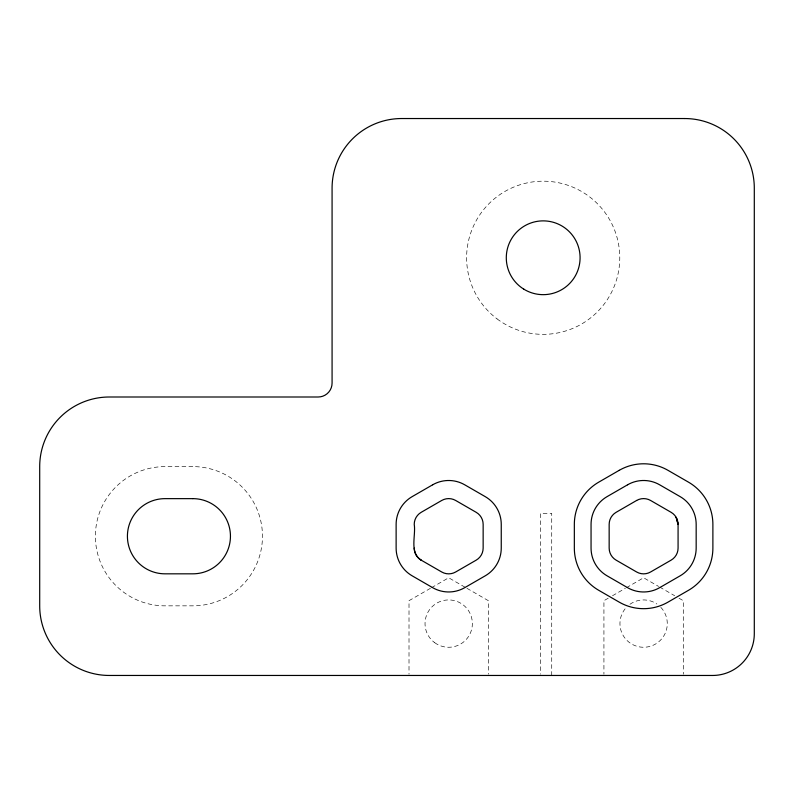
<?xml version="1.0" encoding="UTF-8"?>
<svg xmlns="http://www.w3.org/2000/svg" width="794" height="794" viewBox="0 0 794 794"><rect width="100%" height="100%" fill="white"/><g stroke="black" fill="none" stroke-linecap="round" stroke-linejoin="round"><path stroke-width="0.6" stroke-dasharray="3.97 2.98" d="M551.721 675.466L551.721 513.311L540.585 513.311L540.585 674.225M430.457 588.304L409.009 600.691L409.009 674.235M431.529 587.689L448.689 577.774L465.85 587.689M608.224 598.21L603.926 600.691L603.926 674.235M612.511 595.738L625.384 588.304M626.456 587.689L643.616 577.774L658.623 586.448M659.695 587.064L674.711 595.738M678.999 598.21L683.297 600.691L683.297 674.235M466.922 588.304L488.37 600.691L488.37 674.235M660.797 607.321A23.671 23.671 0 0 1 660.32 640.361A23.671 23.671 0 0 1 627.27 640.718A23.671 23.671 0 0 1 626.079 607.698M629.91 604.303A23.671 23.671 0 0 1 656.896 604.006M192.853 466.614L165.003 466.614A69.614 69.614 0 0 0 95.389 536.228A69.614 69.614 0 0 0 165.003 605.842L192.853 605.842A69.614 69.614 0 0 0 262.467 536.228A69.614 69.614 0 0 0 192.853 466.614M434.705 642.693A23.671 23.671 0 0 0 472.222 626.158A23.671 23.671 0 0 0 439.142 601.941A23.671 23.671 0 0 0 434.705 642.693M497.044 318.88A76.581 76.581 0 0 0 619.191 267.181A76.581 76.581 0 0 0 513.341 187.245A76.581 76.581 0 0 0 497.044 318.88"/><path stroke-width="1.19" d="M421.187 560.147L441.732 571.998A13.925 13.925 0 0 0 455.647 571.998L476.192 560.147A13.925 13.925 0 0 0 483.149 548.088L483.149 524.377A13.925 13.925 0 0 0 476.192 512.319L455.647 500.458A13.925 13.925 0 0 0 441.732 500.458L421.187 512.319A13.925 13.925 0 0 0 414.23 524.377C416.046 535.742 409.128 552.535 421.187 560.147A13.925 13.925 0 0 1 414.23 548.088M432.68 484.787L412.146 496.637A32.018 32.018 0 0 0 396.127 524.377L396.127 548.088A32.018 32.018 0 0 0 412.146 575.819L432.68 587.679A32.018 32.018 0 0 0 464.698 587.679L485.233 575.819A32.028 32.028 0 0 0 501.252 548.088L501.252 524.377A32.028 32.028 0 0 0 485.233 496.637L464.698 484.787A32.028 32.028 0 0 0 432.68 484.787M619.251 470.316L598.706 482.176A48.732 48.732 0 0 0 574.34 524.377L574.34 548.088A48.732 48.732 0 0 0 598.706 590.289L619.251 602.15A48.732 48.732 0 0 0 667.972 602.15L688.517 590.289A48.732 48.732 0 0 0 712.883 548.088L712.883 524.377A48.732 48.732 0 0 0 688.517 482.176L667.972 470.316A48.732 48.732 0 0 0 619.251 470.316M627.597 484.787L607.063 496.637A32.018 32.018 0 0 0 591.054 524.377L591.054 548.088A32.028 32.028 0 0 0 607.063 575.819L627.597 587.679A32.018 32.018 0 0 0 659.625 587.679L680.16 575.819A32.018 32.018 0 0 0 696.169 548.088L696.169 524.377A32.028 32.028 0 0 0 680.16 496.637L659.625 484.787A32.018 32.018 0 0 0 627.597 484.787M636.649 500.458L616.114 512.319A13.925 13.925 0 0 0 609.157 524.377L609.157 548.088A13.925 13.925 0 0 0 616.114 560.147L636.649 571.998A13.925 13.925 0 0 0 650.574 571.998L671.109 560.147A13.925 13.925 0 0 0 678.076 548.088L678.076 524.377L676.21 517.41L678.076 524.377A13.925 13.925 0 0 0 671.109 512.319L650.574 500.458A13.925 13.925 0 0 0 636.649 500.458M684.686 118.534L401.695 118.534A69.614 69.614 0 0 0 332.081 188.158L332.081 383.075A13.925 13.925 0 0 1 318.166 397L109.314 397A69.614 69.614 0 0 0 39.7 466.614L39.7 605.842A69.614 69.614 0 0 0 109.314 675.456L712.536 675.466A41.764 41.764 0 0 0 754.3 633.691L754.3 188.158A69.614 69.614 0 0 0 684.686 118.544M192.853 498.642L165.003 498.642A37.596 37.596 0 0 0 127.417 536.228A37.596 37.596 0 0 0 165.003 573.824L192.853 573.824A37.596 37.596 0 0 0 230.449 536.228A37.596 37.596 0 0 0 192.853 498.642M523.802 289.155A36.891 36.891 0 0 0 580.067 258.874A36.891 36.891 0 0 0 525.707 225.278A36.891 36.891 0 0 0 523.802 289.155"/></g></svg>
